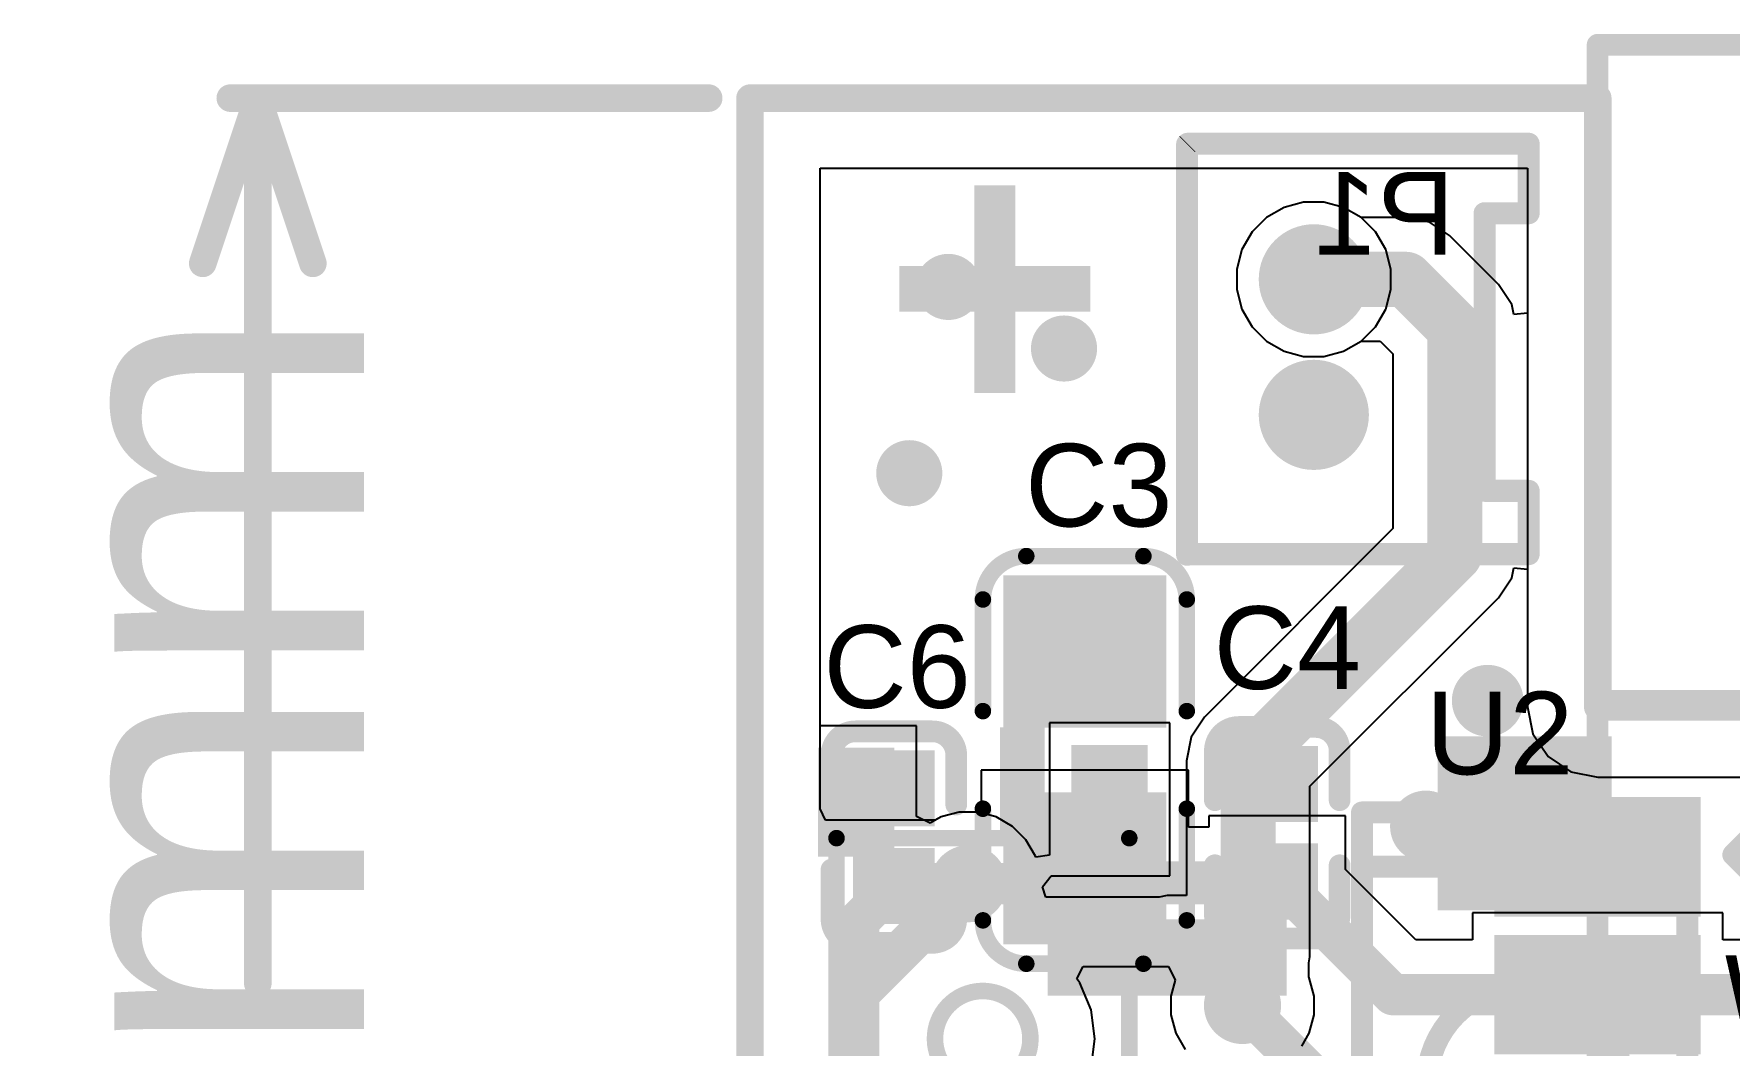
# Model space of a CAD drawing. Header units: millimetres. Extents: x -0.26 to 1.09, y -0.16 to 1.1.
# Drawn here: x -0.26 to 0.355, y 0.73 to 1.097 of the extents above; entities that cross this region are included whole.
import ezdxf

# ---------------------------------------------------------------- set-up
doc = ezdxf.new("R2010")
doc.units = ezdxf.units.MM
doc.header["$MEASUREMENT"] = 0
for name, color, linetype in [('BottomLayer', 5, 'Continuous'), ('BottomOverlay', 54, 'Continuous'), ('BottomPaste', 16, 'Continuous'), ('BottomSolder', 6, 'Continuous'), ('KeepOutLayer', 6, 'Continuous'), ('Mechanical2', 216, 'Continuous'), ('Mechanical3', 76, 'Continuous'), ('MultiLayer', 9, 'Continuous'), ('PadHoleLayer', 156, 'Continuous'), ('TopLayer', 1, 'Continuous'), ('TopOverlay', 2, 'Continuous'), ('TopPaste', 8, 'Continuous'), ('TopSolder', 216, 'Continuous'), ('ViaHoleLayer', 16, 'Continuous')]:
    doc.layers.add(name, color=color, linetype=linetype)
doc.styles.add('Arial', font='arial.ttf', dxfattribs={"height": 0.2})
doc.styles.add('Courier New', font='courbd.ttf', dxfattribs={"height": 0.2})

# ---------------------------------------------------------------- blocks, each defined once
blk = doc.blocks.new('ESP_32S_3')
at = {"layer": 'TopLayer'}
for points in [[(-0.3488, 0.25144), (-0.28187, 0.25144), (-0.28187, 0.21601), (-0.3488, 0.21601)], [(-0.3488, 0.20144), (-0.28187, 0.20144), (-0.28187, 0.16601), (-0.3488, 0.16601)]]:
    blk.add_hatch(color=1, dxfattribs=at).paths.add_polyline_path(points)
at = {"layer": 'TopPaste'}
for points in [[(-0.3488, 0.25144), (-0.28187, 0.25144), (-0.28187, 0.21601), (-0.3488, 0.21601)], [(-0.3488, 0.20144), (-0.28187, 0.20144), (-0.28187, 0.16601), (-0.3488, 0.16601)]]:
    blk.add_hatch(color=8, dxfattribs=at).paths.add_polyline_path(points)
at = {"layer": 'TopSolder'}
for points in [[(-0.3528, 0.25544), (-0.27787, 0.25544), (-0.27787, 0.21201), (-0.3528, 0.21201)], [(-0.3528, 0.20544), (-0.27787, 0.20544), (-0.27787, 0.16201), (-0.3528, 0.16201)]]:
    blk.add_hatch(color=216, dxfattribs=at).paths.add_polyline_path(points)
at = {"layer": 'Mechanical3', "const_width": 0.00787}
for points in [[(-0.26612, 0.23451), (-0.25234, 0.24829)], [(-0.26612, 0.23451), (-0.25234, 0.22073)]]:
    blk.add_lwpolyline(points, dxfattribs=at)
at = {"layer": 'Mechanical3', "const_width": 0.00394}
blk.add_lwpolyline([(-0.26809, 0.23451, 1), (-0.26415, 0.23451, 1)], format="xyb", close=True, dxfattribs=at)
blk.add_lwpolyline([(-0.26809, 0.23451, 1), (-0.26415, 0.23451, 1)], format="xyb", close=True, dxfattribs=at)
at = {"layer": 'TopOverlay', "const_width": 0.00787}
for points in [[(-0.31533, -0.47533), (-0.31533, 0.52861)], [(-0.31533, 0.52861), (0.39333, 0.52861)], [(-0.31533, 0.29042), (0.39333, 0.29042)]]:
    blk.add_lwpolyline(points, dxfattribs=at)
at = {"layer": 'TopOverlay', "const_width": 0.00394}
for points in [[(-0.3173, 0.52861, 1), (-0.31336, 0.52861, 1)], [(-0.3173, 0.52861, 1), (-0.31336, 0.52861, 1)], [(-0.3173, 0.29042, 1), (-0.31336, 0.29042, 1)]]:
    blk.add_lwpolyline(points, format="xyb", close=True, dxfattribs=at)
at = {"layer": 'Mechanical3'}
blk.add_text('VDD33', height=0.03, rotation=360, dxfattribs=at).set_placement((-0.27, 0.168))
blk = doc.blocks.new('SW_MSK12C01_B_4')
at = {"layer": 'BottomLayer'}
for points in [[(-0.03616, 0.15875), (-0.03616, 0.12725), (-0.05584, 0.12725), (-0.05584, 0.15875)], [(0.05584, 0.15975), (0.05584, 0.12825), (0.03616, 0.12825), (0.03616, 0.15975)], [(0.1063, 0.07677), (0.02756, 0.07677), (0.02756, 0.09646), (0.1063, 0.09646)], [(0.1063, 0.01772), (0.02756, 0.01772), (0.02756, 0.0374), (0.1063, 0.0374)], [(0.1063, -0.09646), (0.02756, -0.09646), (0.02756, -0.07677), (0.1063, -0.07677)], [(-0.03616, -0.12725), (-0.03616, -0.15875), (-0.05584, -0.15875), (-0.05584, -0.12725)], [(0.05484, -0.12725), (0.05484, -0.15875), (0.03516, -0.15875), (0.03516, -0.12725)]]:
    blk.add_hatch(color=5, dxfattribs=at).paths.add_polyline_path(points)
at = {"layer": 'BottomPaste'}
for points in [[(-0.03616, 0.15875), (-0.03616, 0.12725), (-0.05584, 0.12725), (-0.05584, 0.15875)], [(0.05584, 0.15975), (0.05584, 0.12825), (0.03616, 0.12825), (0.03616, 0.15975)], [(0.1063, 0.07677), (0.02756, 0.07677), (0.02756, 0.09646), (0.1063, 0.09646)], [(0.1063, 0.01772), (0.02756, 0.01772), (0.02756, 0.0374), (0.1063, 0.0374)], [(0.1063, -0.09646), (0.02756, -0.09646), (0.02756, -0.07677), (0.1063, -0.07677)], [(-0.03616, -0.12725), (-0.03616, -0.15875), (-0.05584, -0.15875), (-0.05584, -0.12725)], [(0.05484, -0.12725), (0.05484, -0.15875), (0.03516, -0.15875), (0.03516, -0.12725)]]:
    blk.add_hatch(color=16, dxfattribs=at).paths.add_polyline_path(points)
at = {"layer": 'BottomSolder'}
for points in [[(-0.03216, 0.16275), (-0.03216, 0.12325), (-0.05984, 0.12325), (-0.05984, 0.16275)], [(0.05984, 0.16375), (0.05984, 0.12425), (0.03216, 0.12425), (0.03216, 0.16375)], [(0.1103, 0.07277), (0.02356, 0.07277), (0.02356, 0.10046), (0.1103, 0.10046)], [(0.1103, 0.01372), (0.02356, 0.01372), (0.02356, 0.0414), (0.1103, 0.0414)], [(0.1103, -0.10046), (0.02356, -0.10046), (0.02356, -0.07277), (0.1103, -0.07277)], [(-0.03216, -0.12325), (-0.03216, -0.16275), (-0.05984, -0.16275), (-0.05984, -0.12325)], [(0.05884, -0.12325), (0.05884, -0.16275), (0.03116, -0.16275), (0.03116, -0.12325)]]:
    blk.add_hatch(color=6, dxfattribs=at).paths.add_polyline_path(points)
at = {"layer": 'BottomOverlay', "const_width": 0.006}
for points in [[(-0.05315, -0.12992), (-0.05315, 0.12992)], [(-0.05315, 0.12992), (0.05315, 0.12992)], [(0.05315, -0.12992), (0.05315, 0.12992)], [(-0.113, -0.06018), (-0.113, -0.009)], [(-0.113, -0.009), (-0.05394, -0.009)], [(-0.113, -0.06018), (-0.05394, -0.06018)], [(-0.05315, -0.12992), (0.05315, -0.12992)]]:
    blk.add_lwpolyline(points, dxfattribs=at)
at = {"layer": 'BottomOverlay', "const_width": 0.003}
for points in [[(-0.05465, 0.12992, 1), (-0.05165, 0.12992, 1)], [(-0.05465, 0.12992, 1), (-0.05165, 0.12992, 1)], [(0.05165, 0.12992, 1), (0.05465, 0.12992, 1)], [(0.05165, 0.12992, 1), (0.05465, 0.12992, 1)], [(-0.1145, -0.009, 1), (-0.1115, -0.009, 1)], [(-0.1145, -0.009, 1), (-0.1115, -0.009, 1)], [(-0.05544, -0.009, 1), (-0.05244, -0.009, 1)], [(-0.1145, -0.06018, 1), (-0.1115, -0.06018, 1)], [(-0.1145, -0.06018, 1), (-0.1115, -0.06018, 1)], [(-0.05544, -0.06018, 1), (-0.05244, -0.06018, 1)], [(-0.05465, -0.12992, 1), (-0.05165, -0.12992, 1)], [(-0.05465, -0.12992, 1), (-0.05165, -0.12992, 1)], [(0.05165, -0.12992, 1), (0.05465, -0.12992, 1)], [(0.05165, -0.12992, 1), (0.05465, -0.12992, 1)]]:
    blk.add_lwpolyline(points, format="xyb", close=True, dxfattribs=at)
at = {"layer": 'KeepOutLayer', "const_width": 0.006}
for points in [[(-0.00517, 0.04055, -41.925764), (-0.00357, 0.04014)], [(-0.00517, -0.07362, -41.925764), (-0.00357, -0.07404)]]:
    blk.add_lwpolyline(points, format="xyb", dxfattribs=at)
at = {"layer": 'KeepOutLayer', "const_width": 0.003}
for points in [[(-0.00667, 0.04055, 1), (-0.00367, 0.04055, 1)], [(-0.00507, 0.04014, 1), (-0.00207, 0.04014, 1)], [(-0.00667, -0.07362, 1), (-0.00367, -0.07362, 1)], [(-0.00507, -0.07404, 1), (-0.00207, -0.07404, 1)]]:
    blk.add_lwpolyline(points, format="xyb", close=True, dxfattribs=at)
blk = doc.blocks.new('CON_1_25_2P_B_11')
at = {"layer": 'BottomLayer'}
h = blk.add_hatch(color=5, dxfattribs=at)
edge = h.paths.add_edge_path()
edge.add_arc((0, 0), 0.016, 0, 360)
h = blk.add_hatch(color=5, dxfattribs=at)
edge = h.paths.add_edge_path()
edge.add_arc((0.04921, 0), 0.016, 0, 360)
at = {"layer": 'BottomSolder'}
h = blk.add_hatch(color=6, dxfattribs=at)
edge = h.paths.add_edge_path()
edge.add_arc((0, 0), 0.02, 0, 360)
h = blk.add_hatch(color=6, dxfattribs=at)
edge = h.paths.add_edge_path()
edge.add_arc((0.04921, 0), 0.02, 0, 360)
at = {"layer": 'MultiLayer'}
h = blk.add_hatch(color=9, dxfattribs=at)
edge = h.paths.add_edge_path()
edge.add_arc((0, 0), 0.016, 0, 360)
h = blk.add_hatch(color=9, dxfattribs=at)
edge = h.paths.add_edge_path()
edge.add_arc((0.04921, 0), 0.016, 0, 360)
at = {"layer": 'PadHoleLayer'}
h = blk.add_hatch(color=156, dxfattribs=at)
edge = h.paths.add_edge_path()
edge.add_arc((0, 0), 0.008, 0, 360)
h = blk.add_hatch(color=156, dxfattribs=at)
edge = h.paths.add_edge_path()
edge.add_arc((0.04921, 0), 0.008, 0, 360)
at = {"layer": 'TopLayer'}
h = blk.add_hatch(color=1, dxfattribs=at)
edge = h.paths.add_edge_path()
edge.add_arc((0, 0), 0.016, 0, 360)
h = blk.add_hatch(color=1, dxfattribs=at)
edge = h.paths.add_edge_path()
edge.add_arc((0.04921, 0), 0.016, 0, 360)
at = {"layer": 'TopSolder'}
h = blk.add_hatch(color=216, dxfattribs=at)
edge = h.paths.add_edge_path()
edge.add_arc((0, 0), 0.02, 0, 360)
h = blk.add_hatch(color=216, dxfattribs=at)
edge = h.paths.add_edge_path()
edge.add_arc((0.04921, 0), 0.02, 0, 360)
at = {"layer": 'BottomOverlay', "const_width": 0.008}
for points in [[(-0.04921, -0.04579), (-0.04921, 0.078)], [(-0.024, 0.078), (-0.04921, 0.078)], [(-0.024, 0.062), (-0.024, 0.078)], [(0.09979, 0.078), (0.07679, 0.078)], [(0.07679, 0.062), (0.07679, 0.078)], [(0.09979, -0.046), (0.09979, 0.078)], [(0.07679, 0.062), (-0.024, 0.062)], [(-0.049, -0.046), (-0.04921, -0.04579)], [(0.1, -0.046), (-0.049, -0.046)]]:
    blk.add_lwpolyline(points, dxfattribs=at)
at = {"layer": 'BottomOverlay', "const_width": 0.004}
for points in [[(-0.05121, 0.078, 1), (-0.04721, 0.078, 1)], [(-0.05121, 0.078, 1), (-0.04721, 0.078, 1)], [(-0.026, 0.078, 1), (-0.022, 0.078, 1)], [(-0.026, 0.078, 1), (-0.022, 0.078, 1)], [(0.07479, 0.078, 1), (0.07879, 0.078, 1)], [(0.07479, 0.078, 1), (0.07879, 0.078, 1)], [(0.09779, 0.078, 1), (0.10179, 0.078, 1)], [(0.09779, 0.078, 1), (0.10179, 0.078, 1)], [(-0.026, 0.062, 1), (-0.022, 0.062, 1)], [(-0.026, 0.062, 1), (-0.022, 0.062, 1)], [(0.07479, 0.062, 1), (0.07879, 0.062, 1)], [(0.07479, 0.062, 1), (0.07879, 0.062, 1)], [(-0.05121, -0.04579, 1), (-0.04721, -0.04579, 1)], [(-0.05121, -0.04579, 1), (-0.04721, -0.04579, 1)], [(-0.051, -0.046, 1), (-0.047, -0.046, 1)], [(-0.051, -0.046, 1), (-0.047, -0.046, 1)], [(0.09779, -0.046, 1), (0.10179, -0.046, 1)], [(0.098, -0.046, 1), (0.102, -0.046, 1)]]:
    blk.add_lwpolyline(points, format="xyb", close=True, dxfattribs=at)
blk = doc.blocks.new('0402C_12')
at = {"layer": 'TopLayer'}
for points in [[(-0.02953, 0.0128), (-0.00591, 0.0128), (-0.00591, -0.0128), (-0.02953, -0.0128)], [(0.00591, 0.0128), (0.02953, 0.0128), (0.02953, -0.0128), (0.00591, -0.0128)]]:
    blk.add_hatch(color=1, dxfattribs=at).paths.add_polyline_path(points)
at = {"layer": 'TopPaste'}
for points in [[(-0.02953, 0.0128), (-0.00591, 0.0128), (-0.00591, -0.0128), (-0.02953, -0.0128)], [(0.00591, 0.0128), (0.02953, 0.0128), (0.02953, -0.0128), (0.00591, -0.0128)]]:
    blk.add_hatch(color=8, dxfattribs=at).paths.add_polyline_path(points)
at = {"layer": 'TopSolder'}
for points in [[(-0.03153, 0.0148), (-0.00391, 0.0148), (-0.00391, -0.0148), (-0.03153, -0.0148)], [(0.00391, 0.0148), (0.03153, 0.0148), (0.03153, -0.0148), (0.00391, -0.0148)]]:
    blk.add_hatch(color=216, dxfattribs=at).paths.add_polyline_path(points)
at = {"layer": 'TopOverlay', "const_width": 0.00787}
for points in [[(-0.03839, 0.01398, -0.414214), (-0.02972, 0.02264)], [(0.02972, 0.02264, -0.414214), (0.03839, 0.01398)], [(-0.02972, -0.02264, -0.414214), (-0.03839, -0.01398)], [(0.03839, -0.01398, -0.414214), (0.02972, -0.02264)]]:
    blk.add_lwpolyline(points, format="xyb", dxfattribs=at)
at = {"layer": 'TopOverlay', "const_width": 0.00394}
for points in [[(-0.03169, 0.02264, 1), (-0.02776, 0.02264, 1)], [(-0.0315, 0.02264, 1), (-0.02756, 0.02264, 1)], [(-0.01378, 0.02264, 1), (-0.00984, 0.02264, 1)], [(0.00984, 0.02264, 1), (0.01378, 0.02264, 1)], [(0.02756, 0.02264, 1), (0.0315, 0.02264, 1)], [(0.02776, 0.02264, 1), (0.03169, 0.02264, 1)], [(-0.04035, 0.01398, 1), (-0.03642, 0.01398, 1)], [(-0.04035, 0.01398, 1), (-0.03642, 0.01398, 1)], [(0.03642, 0.01398, 1), (0.04035, 0.01398, 1)], [(0.03642, 0.01398, 1), (0.04035, 0.01398, 1)], [(-0.04035, -0.01398, 1), (-0.03642, -0.01398, 1)], [(-0.04035, -0.01398, 1), (-0.03642, -0.01398, 1)], [(0.03642, -0.01398, 1), (0.04035, -0.01398, 1)], [(0.03642, -0.01398, 1), (0.04035, -0.01398, 1)], [(-0.03169, -0.02264, 1), (-0.02776, -0.02264, 1)], [(-0.0315, -0.02264, 1), (-0.02756, -0.02264, 1)], [(-0.01378, -0.02264, 1), (-0.00984, -0.02264, 1)], [(0.00984, -0.02264, 1), (0.01378, -0.02264, 1)], [(0.02756, -0.02264, 1), (0.0315, -0.02264, 1)], [(0.02776, -0.02264, 1), (0.03169, -0.02264, 1)]]:
    blk.add_lwpolyline(points, format="xyb", close=True, dxfattribs=at)
at = {"layer": 'TopOverlay', "const_width": 0.00787}
for points in [[(-0.01181, 0.02264), (-0.02953, 0.02264)], [(0.02953, 0.02264), (0.01181, 0.02264)], [(-0.03839, -0.01398), (-0.03839, 0.01398)], [(0.03839, -0.01398), (0.03839, 0.01398)], [(-0.01181, -0.02264), (-0.02953, -0.02264)], [(0.02953, -0.02264), (0.01181, -0.02264)]]:
    blk.add_lwpolyline(points, dxfattribs=at)
blk = doc.blocks.new('KEY_SMD_2P_3_4_B_21')
at = {"layer": 'BottomLayer'}
for points in [[(-0.02756, 0.12205), (0.02756, 0.12205), (0.02756, 0.06693), (-0.02756, 0.06693)], [(-0.02756, -0.06693), (0.02756, -0.06693), (0.02756, -0.12205), (-0.02756, -0.12205)]]:
    blk.add_hatch(color=5, dxfattribs=at).paths.add_polyline_path(points)
at = {"layer": 'BottomPaste'}
for points in [[(-0.02756, 0.12205), (0.02756, 0.12205), (0.02756, 0.06693), (-0.02756, 0.06693)], [(-0.02756, -0.06693), (0.02756, -0.06693), (0.02756, -0.12205), (-0.02756, -0.12205)]]:
    blk.add_hatch(color=16, dxfattribs=at).paths.add_polyline_path(points)
at = {"layer": 'BottomSolder'}
for points in [[(-0.03156, 0.12605), (0.03156, 0.12605), (0.03156, 0.06293), (-0.03156, 0.06293)], [(-0.03156, -0.06293), (0.03156, -0.06293), (0.03156, -0.12605), (-0.03156, -0.12605)]]:
    blk.add_hatch(color=6, dxfattribs=at).paths.add_polyline_path(points)
at = {"layer": 'BottomOverlay', "const_width": 0.008}
for points in [[(-0.05906, 0.09843), (-0.05906, -0.09843)], [(0.05906, 0.09843), (-0.05906, 0.09843)], [(0.05906, 0.09843), (0.05906, -0.09843)], [(0.05906, -0.09843), (-0.05906, -0.09843)]]:
    blk.add_lwpolyline(points, dxfattribs=at)
at = {"layer": 'BottomOverlay', "const_width": 0.004}
for points in [[(-0.06106, 0.09843, 1), (-0.05706, 0.09843, 1)], [(-0.06106, 0.09843, 1), (-0.05706, 0.09843, 1)], [(0.05706, 0.09843, 1), (0.06106, 0.09843, 1)], [(0.05706, 0.09843, 1), (0.06106, 0.09843, 1)], [(-0.06106, -0.09843, 1), (-0.05706, -0.09843, 1)], [(-0.06106, -0.09843, 1), (-0.05706, -0.09843, 1)], [(0.05706, -0.09843, 1), (0.06106, -0.09843, 1)], [(0.05706, -0.09843, 1), (0.06106, -0.09843, 1)]]:
    blk.add_lwpolyline(points, format="xyb", close=True, dxfattribs=at)
at = {"layer": 'Mechanical2', "const_width": 0.008}
for points in [[(0.05906, 0.07874), (-0.05906, 0.07874)], [(-0.05906, 0.07874), (-0.05906, -0.07874)], [(0.05906, 0.07874), (0.05906, -0.07874)], [(0.05906, -0.07874), (-0.05906, -0.07874)]]:
    blk.add_lwpolyline(points, dxfattribs=at)
at = {"layer": 'Mechanical2'}
for points, const_width in [([(-0.06106, 0.07874, 1), (-0.05706, 0.07874, 1)], 0.004), ([(-0.06106, 0.07874, 1), (-0.05706, 0.07874, 1)], 0.004), ([(0.05706, 0.07874, 1), (0.06106, 0.07874, 1)], 0.004), ([(0.05706, 0.07874, 1), (0.06106, 0.07874, 1)], 0.004), ([(0.03543, 0, 1), (-0.03543, 0, 1)], 0.008), ([(-0.03743, 0, 1), (-0.03343, 0, 1)], 0.004), ([(0.03343, 0, 1), (0.03743, 0, 1)], 0.004), ([(-0.06106, -0.07874, 1), (-0.05706, -0.07874, 1)], 0.004), ([(-0.06106, -0.07874, 1), (-0.05706, -0.07874, 1)], 0.004), ([(0.05706, -0.07874, 1), (0.06106, -0.07874, 1)], 0.004), ([(0.05706, -0.07874, 1), (0.06106, -0.07874, 1)], 0.004)]:
    blk.add_lwpolyline(points, format="xyb", close=True, dxfattribs=dict(at, const_width=const_width))
blk = doc.blocks.new('0805C_22')
at = {"layer": 'TopLayer'}
for points in [[(-0.06299, 0.02559), (-0.01575, 0.02559), (-0.01575, -0.02559), (-0.06299, -0.02559)], [(0.01575, 0.02559), (0.06299, 0.02559), (0.06299, -0.02559), (0.01575, -0.02559)]]:
    blk.add_hatch(color=1, dxfattribs=at).paths.add_polyline_path(points)
at = {"layer": 'TopPaste'}
for points in [[(-0.06299, 0.02559), (-0.01575, 0.02559), (-0.01575, -0.02559), (-0.06299, -0.02559)], [(0.01575, 0.02559), (0.06299, 0.02559), (0.06299, -0.02559), (0.01575, -0.02559)]]:
    blk.add_hatch(color=8, dxfattribs=at).paths.add_polyline_path(points)
at = {"layer": 'TopSolder'}
for points in [[(-0.06699, 0.02959), (-0.01175, 0.02959), (-0.01175, -0.02959), (-0.06699, -0.02959)], [(0.01175, 0.02959), (0.06699, 0.02959), (0.06699, -0.02959), (0.01175, -0.02959)]]:
    blk.add_hatch(color=216, dxfattribs=at).paths.add_polyline_path(points)
at = {"layer": 'TopOverlay', "const_width": 0.006}
for points in [[(-0.074, 0.02126, -0.414214), (-0.05825, 0.03701)], [(0.05825, 0.03701, -0.414214), (0.074, 0.02126)], [(-0.05825, -0.03701, -0.414214), (-0.074, -0.02126)], [(0.074, -0.02126, -0.414214), (0.05825, -0.03701)]]:
    blk.add_lwpolyline(points, format="xyb", dxfattribs=at)
for points in [[(-0.05825, 0.03701), (-0.01772, 0.03701)], [(0.01772, 0.03701), (0.05825, 0.03701)], [(-0.074, 0.02126), (-0.074, -0.02126)], [(0.074, 0.02126), (0.074, -0.02126)], [(-0.05825, -0.03701), (-0.01772, -0.03701)], [(0.01772, -0.03701), (0.05825, -0.03701)]]:
    blk.add_lwpolyline(points, dxfattribs=at)
at = {"layer": 'TopOverlay', "const_width": 0.003}
for points in [[(-0.05975, 0.03701, 1), (-0.05675, 0.03701, 1)], [(-0.05975, 0.03701, 1), (-0.05675, 0.03701, 1)], [(-0.01922, 0.03701, 1), (-0.01622, 0.03701, 1)], [(0.01622, 0.03701, 1), (0.01922, 0.03701, 1)], [(0.05675, 0.03701, 1), (0.05975, 0.03701, 1)], [(0.05675, 0.03701, 1), (0.05975, 0.03701, 1)], [(-0.0755, 0.02126, 1), (-0.0725, 0.02126, 1)], [(-0.0755, 0.02126, 1), (-0.0725, 0.02126, 1)], [(0.0725, 0.02126, 1), (0.0755, 0.02126, 1)], [(0.0725, 0.02126, 1), (0.0755, 0.02126, 1)], [(-0.0755, -0.02126, 1), (-0.0725, -0.02126, 1)], [(-0.0755, -0.02126, 1), (-0.0725, -0.02126, 1)], [(0.0725, -0.02126, 1), (0.0755, -0.02126, 1)], [(0.0725, -0.02126, 1), (0.0755, -0.02126, 1)], [(-0.05975, -0.03701, 1), (-0.05675, -0.03701, 1)], [(-0.05975, -0.03701, 1), (-0.05675, -0.03701, 1)], [(-0.01922, -0.03701, 1), (-0.01622, -0.03701, 1)], [(0.01622, -0.03701, 1), (0.01922, -0.03701, 1)], [(0.05675, -0.03701, 1), (0.05975, -0.03701, 1)], [(0.05675, -0.03701, 1), (0.05975, -0.03701, 1)]]:
    blk.add_lwpolyline(points, format="xyb", close=True, dxfattribs=at)
blk = doc.blocks.new('0402C_23')
at = {"layer": 'TopLayer'}
for points in [[(-0.02953, 0.0128), (-0.00591, 0.0128), (-0.00591, -0.0128), (-0.02953, -0.0128)], [(0.00591, 0.0128), (0.02953, 0.0128), (0.02953, -0.0128), (0.00591, -0.0128)]]:
    blk.add_hatch(color=1, dxfattribs=at).paths.add_polyline_path(points)
at = {"layer": 'TopPaste'}
for points in [[(-0.02953, 0.0128), (-0.00591, 0.0128), (-0.00591, -0.0128), (-0.02953, -0.0128)], [(0.00591, 0.0128), (0.02953, 0.0128), (0.02953, -0.0128), (0.00591, -0.0128)]]:
    blk.add_hatch(color=8, dxfattribs=at).paths.add_polyline_path(points)
at = {"layer": 'TopSolder'}
for points in [[(-0.03153, 0.0148), (-0.00391, 0.0148), (-0.00391, -0.0148), (-0.03153, -0.0148)], [(0.00391, 0.0148), (0.03153, 0.0148), (0.03153, -0.0148), (0.00391, -0.0148)]]:
    blk.add_hatch(color=216, dxfattribs=at).paths.add_polyline_path(points)
at = {"layer": 'TopOverlay', "const_width": 0.00787}
for points in [[(-0.03839, 0.01398, -0.414214), (-0.02972, 0.02264)], [(0.02972, 0.02264, -0.414214), (0.03839, 0.01398)], [(-0.02972, -0.02264, -0.414214), (-0.03839, -0.01398)], [(0.03839, -0.01398, -0.414214), (0.02972, -0.02264)]]:
    blk.add_lwpolyline(points, format="xyb", dxfattribs=at)
at = {"layer": 'TopOverlay', "const_width": 0.00394}
for points in [[(-0.03169, 0.02264, 1), (-0.02776, 0.02264, 1)], [(-0.0315, 0.02264, 1), (-0.02756, 0.02264, 1)], [(-0.01378, 0.02264, 1), (-0.00984, 0.02264, 1)], [(0.00984, 0.02264, 1), (0.01378, 0.02264, 1)], [(0.02756, 0.02264, 1), (0.0315, 0.02264, 1)], [(0.02776, 0.02264, 1), (0.03169, 0.02264, 1)], [(-0.04035, 0.01398, 1), (-0.03642, 0.01398, 1)], [(-0.04035, 0.01398, 1), (-0.03642, 0.01398, 1)], [(0.03642, 0.01398, 1), (0.04035, 0.01398, 1)], [(0.03642, 0.01398, 1), (0.04035, 0.01398, 1)], [(-0.04035, -0.01398, 1), (-0.03642, -0.01398, 1)], [(-0.04035, -0.01398, 1), (-0.03642, -0.01398, 1)], [(0.03642, -0.01398, 1), (0.04035, -0.01398, 1)], [(0.03642, -0.01398, 1), (0.04035, -0.01398, 1)], [(-0.03169, -0.02264, 1), (-0.02776, -0.02264, 1)], [(-0.0315, -0.02264, 1), (-0.02756, -0.02264, 1)], [(-0.01378, -0.02264, 1), (-0.00984, -0.02264, 1)], [(0.00984, -0.02264, 1), (0.01378, -0.02264, 1)], [(0.02756, -0.02264, 1), (0.0315, -0.02264, 1)], [(0.02776, -0.02264, 1), (0.03169, -0.02264, 1)]]:
    blk.add_lwpolyline(points, format="xyb", close=True, dxfattribs=at)
at = {"layer": 'TopOverlay', "const_width": 0.00787}
for points in [[(-0.02953, 0.02264), (-0.01181, 0.02264)], [(0.01181, 0.02264), (0.02953, 0.02264)], [(-0.03839, 0.01398), (-0.03839, -0.01398)], [(0.03839, 0.01398), (0.03839, -0.01398)], [(-0.02953, -0.02264), (-0.01181, -0.02264)], [(0.01181, -0.02264), (0.02953, -0.02264)]]:
    blk.add_lwpolyline(points, dxfattribs=at)

msp = doc.modelspace()

# ---------------------------------------------------------------- hatches: boundary and pattern name
at = {"layer": 'BottomLayer'}
h = msp.add_hatch(color=5, dxfattribs=at)
edge = h.paths.add_edge_path()
edge.add_arc((0.072, 1.00525), 0.012, 0, 360)
h = msp.add_hatch(color=5, dxfattribs=at)
edge = h.paths.add_edge_path()
edge.add_arc((0.114, 0.98289), 0.012, 0, 360)
h = msp.add_hatch(color=5, dxfattribs=at)
edge = h.paths.add_edge_path()
edge.add_arc((0.05782, 0.93762), 0.012, 0, 360)
h = msp.add_hatch(color=5, dxfattribs=at)
edge = h.paths.add_edge_path()
edge.add_arc((0.26781, 0.85503), 0.013, 0, 360)
h = msp.add_hatch(color=5, dxfattribs=at)
edge = h.paths.add_edge_path()
edge.add_arc((0.24537, 0.80939), 0.013, 0, 360)
h = msp.add_hatch(color=5, dxfattribs=at)
edge = h.paths.add_edge_path()
edge.add_arc((0.07939, 0.78858), 0.014, 0, 360)
h = msp.add_hatch(color=5, dxfattribs=at)
edge = h.paths.add_edge_path()
edge.add_arc((0.1788, 0.74437), 0.014, 0, 360)
at = {"layer": 'TopLayer'}
h = msp.add_hatch(color=1, dxfattribs=at)
edge = h.paths.add_edge_path()
edge.add_arc((0.072, 1.00525), 0.012, 0, 360)
h = msp.add_hatch(color=1, dxfattribs=at)
edge = h.paths.add_edge_path()
edge.add_arc((0.114, 0.98289), 0.012, 0, 360)
h = msp.add_hatch(color=1, dxfattribs=at)
edge = h.paths.add_edge_path()
edge.add_arc((0.05782, 0.93762), 0.012, 0, 360)
h = msp.add_hatch(color=1, dxfattribs=at)
edge = h.paths.add_edge_path()
edge.add_arc((0.26781, 0.85503), 0.013, 0, 360)
h = msp.add_hatch(color=1, dxfattribs=at)
edge = h.paths.add_edge_path()
edge.add_arc((0.24537, 0.80939), 0.013, 0, 360)
h = msp.add_hatch(color=1, dxfattribs=at)
edge = h.paths.add_edge_path()
edge.add_arc((0.07939, 0.78858), 0.014, 0, 360)
h = msp.add_hatch(color=1, dxfattribs=at)
edge = h.paths.add_edge_path()
edge.add_arc((0.1788, 0.74437), 0.014, 0, 360)
at = {"layer": 'ViaHoleLayer'}
h = msp.add_hatch(color=16, dxfattribs=at)
edge = h.paths.add_edge_path()
edge.add_arc((0.072, 1.00525), 0.006, 0, 360)
h = msp.add_hatch(color=16, dxfattribs=at)
edge = h.paths.add_edge_path()
edge.add_arc((0.114, 0.98289), 0.006, 0, 360)
h = msp.add_hatch(color=16, dxfattribs=at)
edge = h.paths.add_edge_path()
edge.add_arc((0.05782, 0.93762), 0.006, 0, 360)
h = msp.add_hatch(color=16, dxfattribs=at)
edge = h.paths.add_edge_path()
edge.add_arc((0.26781, 0.85503), 0.0065, 0, 360)
h = msp.add_hatch(color=16, dxfattribs=at)
edge = h.paths.add_edge_path()
edge.add_arc((0.24537, 0.80939), 0.0065, 0, 360)
h = msp.add_hatch(color=16, dxfattribs=at)
edge = h.paths.add_edge_path()
edge.add_arc((0.07939, 0.78858), 0.007, 0, 360)
h = msp.add_hatch(color=16, dxfattribs=at)
edge = h.paths.add_edge_path()
edge.add_arc((0.1788, 0.74437), 0.007, 0, 360)

# ---------------------------------------------------------------- linework, layer by layer
at = {"layer": 'BottomLayer'}
for p, q in [((0.02549, 0.84595), (0.02549, 1.04831)), ((0.02549, 1.04831), (0.28229, 1.04831)), ((0.28229, 1.04831), (0.28229, 0.99576)), ((0.19388, 1.03411), (0.18749, 1.03042)), ((0.201, 1.03601), (0.19388, 1.03411)), ((0.20837, 1.03601), (0.201, 1.03601)), ((0.21549, 1.03411), (0.20837, 1.03601)), ((0.22183, 1.03044), (0.21549, 1.03411)), ((0.18749, 1.03042), (0.18228, 1.02521)), ((0.23811, 1.03044), (0.22183, 1.03044)), ((0.24669, 1.02874), (0.23811, 1.03044)), ((0.25397, 1.02387), (0.24669, 1.02874)), ((0.18228, 1.02521), (0.17859, 1.01882)), ((0.27171, 1.00614), (0.25397, 1.02387)), ((0.17859, 1.01882), (0.17669, 1.0117)), ((0.17669, 1.0117), (0.17669, 1.00433)), ((0.17669, 1.00433), (0.17859, 0.99721)), ((0.27657, 0.99886), (0.27171, 1.00614)), ((0.17859, 0.99721), (0.18228, 0.99082)), ((0.27729, 0.99526), (0.27657, 0.99886)), ((0.28229, 0.99576), (0.27729, 0.99526)), ((0.18228, 0.99082), (0.18749, 0.98561)), ((0.18749, 0.98561), (0.19388, 0.98192)), ((0.21549, 0.98192), (0.22183, 0.98558)), ((0.22183, 0.98558), (0.22882, 0.98558)), ((0.22882, 0.98558), (0.23342, 0.98099)), ((0.19388, 0.98192), (0.201, 0.98001)), ((0.201, 0.98001), (0.20837, 0.98001)), ((0.20837, 0.98001), (0.21549, 0.98192)), ((0.23342, 0.98099), (0.23342, 0.91752)), ((0.23342, 0.91752), (0.16499, 0.84909)), ((0.27171, 0.89237), (0.27657, 0.89964)), ((0.27657, 0.89964), (0.27729, 0.90324)), ((0.27729, 0.90324), (0.28229, 0.90275)), ((0.28229, 0.90275), (0.28229, 0.85274)), ((0.20328, 0.82394), (0.27171, 0.89237)), ((0.28229, 0.85274), (0.28423, 0.84298)), ((0.0604, 0.84595), (0.02549, 0.84595)), ((0.0604, 0.81303), (0.0604, 0.84595)), ((0.1524, 0.84695), (0.10871, 0.84695)), ((0.10871, 0.84695), (0.10871, 0.79892)), ((0.1524, 0.79145), (0.1524, 0.84695)), ((0.16499, 0.84909), (0.16013, 0.84182)), ((0.16013, 0.84182), (0.15842, 0.83323)), ((0.28423, 0.84298), (0.28975, 0.83471)), ((0.15842, 0.83323), (0.15842, 0.78424)), ((0.28975, 0.83471), (0.29802, 0.82919)), ((0.29802, 0.82919), (0.30778, 0.82725)), ((0.30778, 0.82725), (0.55361, 0.82725)), ((0.20328, 0.76197), (0.20328, 0.82394)), ((0.0654, 0.81053), (0.0604, 0.81303)), ((0.06935, 0.81281), (0.0654, 0.81053)), ((0.07596, 0.81458), (0.06935, 0.81281)), ((0.08281, 0.81458), (0.07596, 0.81458)), ((0.08942, 0.81281), (0.08281, 0.81458)), ((0.09535, 0.80939), (0.08942, 0.81281)), ((0.10019, 0.80455), (0.09535, 0.80939)), ((0.10361, 0.79862), (0.10019, 0.80455)), ((0.10371, 0.79826), (0.10361, 0.79862)), ((0.10871, 0.79892), (0.10371, 0.79826)), ((0.10618, 0.7875), (0.10937, 0.79145)), ((0.10937, 0.79145), (0.11039, 0.79145)), ((0.11039, 0.79145), (0.1524, 0.79145)), ((0.10737, 0.78366), (0.10618, 0.7875)), ((0.14852, 0.78366), (0.10737, 0.78366)), ((0.15148, 0.78424), (0.14852, 0.78366)), ((0.15842, 0.78424), (0.15148, 0.78424)), ((0.20285, 0.7598), (0.20328, 0.76197)), ((0.20285, 0.75472), (0.20285, 0.7598)), ((0.20303, 0.75441), (0.20285, 0.75472)), ((0.2048, 0.74779), (0.20303, 0.75441)), ((0.2048, 0.74095), (0.2048, 0.74779)), ((0.20303, 0.73433), (0.2048, 0.74095)), ((0.2003, 0.7296), (0.20303, 0.73433))]:
    msp.add_line(p, q, dxfattribs=at)
for points, const_width in [([(0.20469, 1.00801), (0.23811, 1.00801)], 0.02), ([(0.23811, 1.00801), (0.25585, 0.99028)], 0.02), ([(0.25585, 0.90823), (0.25585, 0.99028)], 0.02), ([(0.18085, 0.83323), (0.25585, 0.90823)], 0.02), ([(0.18085, 0.76197), (0.18085, 0.83323)], 0.02), ([(0.03944, 0.74864), (0.07939, 0.78858)], 0.015), ([(0.15148, 0.76181), (0.17865, 0.76181)], 0.02), ([(0.15148, 0.76181), (0.18069, 0.76181)], 0.02), ([(0.17865, 0.76181), (0.1788, 0.76166)], 0.02), ([(0.1788, 0.74437), (0.1788, 0.76166)], 0.02), ([(0.18069, 0.76181), (0.18085, 0.76197)], 0.02), ([(0.03944, 0.58937), (0.03944, 0.74864)], 0.015)]:
    msp.add_lwpolyline(points, dxfattribs=dict(at, const_width=const_width))
for points, const_width in [([(0.19969, 1.00801, 1), (0.20969, 1.00801, 1)], 0.01), ([(0.23311, 1.00801, 1), (0.24311, 1.00801, 1)], 0.01), ([(0.23311, 1.00801, 1), (0.24311, 1.00801, 1)], 0.01), ([(0.25085, 0.99028, 1), (0.26085, 0.99028, 1)], 0.01), ([(0.25085, 0.99028, 1), (0.26085, 0.99028, 1)], 0.01), ([(0.25085, 0.90823, 1), (0.26085, 0.90823, 1)], 0.01), ([(0.25085, 0.90823, 1), (0.26085, 0.90823, 1)], 0.01), ([(0.17585, 0.83323, 1), (0.18585, 0.83323, 1)], 0.01), ([(0.17585, 0.83323, 1), (0.18585, 0.83323, 1)], 0.01), ([(0.07564, 0.78858, 1), (0.08314, 0.78858, 1)], 0.0075), ([(0.14648, 0.76181, 1), (0.15648, 0.76181, 1)], 0.01), ([(0.14648, 0.76181, 1), (0.15648, 0.76181, 1)], 0.01), ([(0.17365, 0.76181, 1), (0.18365, 0.76181, 1)], 0.01), ([(0.17365, 0.76181, 1), (0.18365, 0.76181, 1)], 0.01), ([(0.1738, 0.76166, 1), (0.1838, 0.76166, 1)], 0.01), ([(0.1738, 0.76166, 1), (0.1838, 0.76166, 1)], 0.01), ([(0.17569, 0.76181, 1), (0.18569, 0.76181, 1)], 0.01), ([(0.17569, 0.76181, 1), (0.18569, 0.76181, 1)], 0.01), ([(0.17585, 0.76197, 1), (0.18585, 0.76197, 1)], 0.01), ([(0.17585, 0.76197, 1), (0.18585, 0.76197, 1)], 0.01), ([(0.03569, 0.74864, 1), (0.04319, 0.74864, 1)], 0.0075), ([(0.03569, 0.74864, 1), (0.04319, 0.74864, 1)], 0.0075), ([(0.1738, 0.74437, 1), (0.1838, 0.74437, 1)], 0.01)]:
    msp.add_lwpolyline(points, format="xyb", close=True, dxfattribs=dict(at, const_width=const_width))
at = {"layer": 'KeepOutLayer', "const_width": 0.01}
for points in [[(0, 1.0738), (0.30778, 1.0738)], [(0, 1.0738), (0, 0)], [(0.30778, 0.85274), (0.30778, 1.0738)], [(0.30778, 0.85274), (1.08152, 0.85274)]]:
    msp.add_lwpolyline(points, dxfattribs=at)
at = {"layer": 'KeepOutLayer', "const_width": 0.005}
for points in [[(-0.0025, 1.0738, 1), (0.0025, 1.0738, 1)], [(-0.0025, 1.0738, 1), (0.0025, 1.0738, 1)], [(0.30528, 1.0738, 1), (0.31028, 1.0738, 1)], [(0.30528, 1.0738, 1), (0.31028, 1.0738, 1)], [(0.30528, 0.85274, 1), (0.31028, 0.85274, 1)], [(0.30528, 0.85274, 1), (0.31028, 0.85274, 1)]]:
    msp.add_lwpolyline(points, format="xyb", close=True, dxfattribs=at)
at = {"layer": 'Mechanical2', "const_width": 0.01}
for points in [[(-0.1987, 1.0138), (-0.1787, 1.0738)], [(-0.1887, 1.0738), (-0.015, 1.0738)], [(-0.1787, 1.0738), (-0.1587, 1.0138)], [(-0.1787, 0.75236), (-0.1787, 1.0738)]]:
    msp.add_lwpolyline(points, dxfattribs=at)
at = {"layer": 'Mechanical2', "const_width": 0.005}
for points in [[(-0.1912, 1.0738, 1), (-0.1862, 1.0738, 1)], [(-0.1812, 1.0738, 1), (-0.1762, 1.0738, 1)], [(-0.1812, 1.0738, 1), (-0.1762, 1.0738, 1)], [(-0.1812, 1.0738, 1), (-0.1762, 1.0738, 1)], [(-0.0175, 1.0738, 1), (-0.0125, 1.0738, 1)], [(-0.2012, 1.0138, 1), (-0.1962, 1.0138, 1)], [(-0.1612, 1.0138, 1), (-0.1562, 1.0138, 1)], [(-0.1812, 0.75236, 1), (-0.1762, 0.75236, 1)]]:
    msp.add_lwpolyline(points, format="xyb", close=True, dxfattribs=at)
at = {"layer": 'TopLayer'}
for p, q in [((0.02549, 0.8158), (0.02549, 1.04831)), ((0.02549, 1.04831), (0.28229, 1.04831)), ((0.28229, 1.04831), (0.28229, 0.85274)), ((0.19388, 1.03411), (0.18749, 1.03042)), ((0.201, 1.03601), (0.19388, 1.03411)), ((0.20837, 1.03601), (0.201, 1.03601)), ((0.21549, 1.03411), (0.20837, 1.03601)), ((0.22188, 1.03042), (0.21549, 1.03411)), ((0.18749, 1.03042), (0.18228, 1.02521)), ((0.22709, 1.02521), (0.22188, 1.03042)), ((0.18228, 1.02521), (0.17859, 1.01882)), ((0.23078, 1.01882), (0.22709, 1.02521)), ((0.17859, 1.01882), (0.17669, 1.0117)), ((0.23269, 1.0117), (0.23078, 1.01882)), ((0.17669, 1.0117), (0.17669, 1.00433)), ((0.23269, 1.00433), (0.23269, 1.0117)), ((0.17669, 1.00433), (0.17859, 0.99721)), ((0.23078, 0.99721), (0.23269, 1.00433)), ((0.17859, 0.99721), (0.18228, 0.99082)), ((0.22709, 0.99082), (0.23078, 0.99721)), ((0.18228, 0.99082), (0.18749, 0.98561)), ((0.18749, 0.98561), (0.19388, 0.98192)), ((0.21549, 0.98192), (0.22188, 0.98561)), ((0.22188, 0.98561), (0.22709, 0.99082)), ((0.19388, 0.98192), (0.201, 0.98001)), ((0.201, 0.98001), (0.20837, 0.98001)), ((0.20837, 0.98001), (0.21549, 0.98192)), ((0.28229, 0.85274), (0.28423, 0.84298)), ((0.28423, 0.84298), (0.28975, 0.83471)), ((0.28975, 0.83471), (0.29802, 0.82919)), ((0.15915, 0.82977), (0.08397, 0.82977)), ((0.08397, 0.82977), (0.08397, 0.81548)), ((0.15915, 0.80905), (0.15915, 0.82977)), ((0.29802, 0.82919), (0.30778, 0.82725)), ((0.30778, 0.82725), (1.05603, 0.82725)), ((0.02744, 0.81161), (0.02549, 0.8158)), ((0.06935, 0.81281), (0.06726, 0.81161)), ((0.07596, 0.81458), (0.06935, 0.81281)), ((0.08281, 0.81458), (0.07596, 0.81458)), ((0.08397, 0.81548), (0.08281, 0.81458)), ((0.21621, 0.81318), (0.16662, 0.81318)), ((0.16662, 0.81318), (0.16662, 0.80905)), ((0.21621, 0.79368), (0.21621, 0.81318)), ((0.06726, 0.81161), (0.02744, 0.81161)), ((0.16662, 0.80905), (0.15915, 0.80905)), ((0.24171, 0.76818), (0.21621, 0.79368)), ((0.3532, 0.77801), (0.26227, 0.77801)), ((0.26227, 0.77801), (0.26227, 0.76818)), ((0.3532, 0.76818), (0.3532, 0.77801)), ((0.26227, 0.76818), (0.24171, 0.76818)), ((0.37191, 0.76818), (0.3532, 0.76818)), ((0.11869, 0.75404), (0.1209, 0.75852)), ((0.1209, 0.75852), (0.15191, 0.75852)), ((0.15191, 0.75852), (0.15434, 0.75352)), ((0.11977, 0.75262), (0.11869, 0.75404)), ((0.12384, 0.74281), (0.11977, 0.75262)), ((0.15434, 0.75352), (0.1528, 0.74779)), ((0.1528, 0.74779), (0.1528, 0.74095)), ((0.12522, 0.73229), (0.12384, 0.74281)), ((0.1528, 0.74095), (0.15458, 0.73433)), ((0.15458, 0.73433), (0.158, 0.72841)), ((0.12384, 0.72176), (0.12522, 0.73229))]:
    msp.add_line(p, q, dxfattribs=at)
for points, const_width in [([(0.04694, 0.78348), (0.05125, 0.7878)], 0.015), ([(0.05125, 0.7878), (0.05223, 0.7878)], 0.015), ([(0.05223, 0.7878), (0.05302, 0.78858)], 0.015), ([(0.05302, 0.78858), (0.07939, 0.78858)], 0.015), ([(0.07939, 0.78858), (0.19063, 0.78858)], 0.015), ([(0.12292, 0.79172), (0.1889, 0.79172)], 0.01), ([(0.19063, 0.78858), (0.19141, 0.78937)], 0.015), ([(0.19141, 0.78937), (0.1924, 0.78937)], 0.015), ([(0.1924, 0.78937), (0.23347, 0.74829)], 0.015), ([(0.03944, 0.775), (0.04694, 0.7825)], 0.015), ([(0.04694, 0.7825), (0.04694, 0.78348)], 0.015), ([(0.12156, 0.7878), (0.19071, 0.7878)], 0.01), ([(0.03944, 0.58937), (0.03944, 0.775)], 0.015), ([(0.1788, 0.74437), (0.23811, 0.68506)], 0.015), ([(0.23347, 0.74829), (0.30773, 0.74829)], 0.015), ([(0.30773, 0.74829), (0.37191, 0.74829)], 0.015)]:
    msp.add_lwpolyline(points, dxfattribs=dict(at, const_width=const_width))
for points, const_width in [([(0.0475, 0.7878, 1), (0.055, 0.7878, 1)], 0.0075), ([(0.0475, 0.7878, 1), (0.055, 0.7878, 1)], 0.0075), ([(0.04848, 0.7878, 1), (0.05598, 0.7878, 1)], 0.0075), ([(0.04848, 0.7878, 1), (0.05598, 0.7878, 1)], 0.0075), ([(0.04927, 0.78858, 1), (0.05677, 0.78858, 1)], 0.0075), ([(0.04927, 0.78858, 1), (0.05677, 0.78858, 1)], 0.0075), ([(0.07564, 0.78858, 1), (0.08314, 0.78858, 1)], 0.0075), ([(0.07564, 0.78858, 1), (0.08314, 0.78858, 1)], 0.0075), ([(0.12042, 0.79172, 1), (0.12542, 0.79172, 1)], 0.005), ([(0.18688, 0.78858, 1), (0.19438, 0.78858, 1)], 0.0075), ([(0.18688, 0.78858, 1), (0.19438, 0.78858, 1)], 0.0075), ([(0.1864, 0.79172, 1), (0.1914, 0.79172, 1)], 0.005), ([(0.18766, 0.78937, 1), (0.19516, 0.78937, 1)], 0.0075), ([(0.18766, 0.78937, 1), (0.19516, 0.78937, 1)], 0.0075), ([(0.18865, 0.78937, 1), (0.19615, 0.78937, 1)], 0.0075), ([(0.18865, 0.78937, 1), (0.19615, 0.78937, 1)], 0.0075), ([(0.04319, 0.78348, 1), (0.05069, 0.78348, 1)], 0.0075), ([(0.04319, 0.78348, 1), (0.05069, 0.78348, 1)], 0.0075), ([(0.04319, 0.7825, 1), (0.05069, 0.7825, 1)], 0.0075), ([(0.04319, 0.7825, 1), (0.05069, 0.7825, 1)], 0.0075), ([(0.11906, 0.7878, 1), (0.12406, 0.7878, 1)], 0.005), ([(0.18821, 0.7878, 1), (0.19321, 0.7878, 1)], 0.005), ([(0.03569, 0.775, 1), (0.04319, 0.775, 1)], 0.0075), ([(0.03569, 0.775, 1), (0.04319, 0.775, 1)], 0.0075), ([(0.17505, 0.74437, 1), (0.18255, 0.74437, 1)], 0.0075), ([(0.22972, 0.74829, 1), (0.23722, 0.74829, 1)], 0.0075), ([(0.22972, 0.74829, 1), (0.23722, 0.74829, 1)], 0.0075), ([(0.30398, 0.74829, 1), (0.31148, 0.74829, 1)], 0.0075), ([(0.30398, 0.74829, 1), (0.31148, 0.74829, 1)], 0.0075)]:
    msp.add_lwpolyline(points, format="xyb", close=True, dxfattribs=dict(at, const_width=const_width))

# ---------------------------------------------------------------- block references
for name, p in [('ESP_32S_3', (0.62306, 0.56457)), ('SW_MSK12C01_B_4', (0.08455, 0.6752))]:
    msp.add_blockref(name, p)
for name, p, rotation in [('CON_1_25_2P_B_11', (0.20469, 1.00801), 270), ('0805C_22', (0.12156, 0.83352), 90), ('0402C_23', (0.19141, 0.80709), 90), ('0402C_12', (0.05223, 0.80551), 270), ('KEY_SMD_2P_3_4_B_21', (0.28125, 0.71601), 180)]:
    msp.add_blockref(name, p, dxfattribs=dict(rotation=rotation))

# ---------------------------------------------------------------- texts
at = {"layer": 'BottomOverlay', "style": 'Arial', "text_generation_flag": 2}
msp.add_text('P1', height=0.03, dxfattribs=at).set_placement((0.25585, 1.01702))
at = {"layer": 'BottomOverlay', "style": 'Courier New', "text_generation_flag": 2}
msp.add_text('+ -', height=0.09, rotation=90, dxfattribs=at).set_placement((0.13432, 1.04957))
at = {"layer": 'Mechanical2', "style": 'Arial'}
msp.add_text('27.28mm', height=0.11811, rotation=90, dxfattribs=at).set_placement((-0.14012, 0.31153))
at = {"layer": 'TopOverlay', "style": 'Arial'}
for s, p in [('C3', (0.09984, 0.91829)), ('C4', (0.16829, 0.85928)), ('C6', (0.02662, 0.85242)), ('U2', (0.24537, 0.82828))]:
    msp.add_text(s, height=0.03, dxfattribs=at).set_placement(p)

doc.saveas('drawing.dxf')
